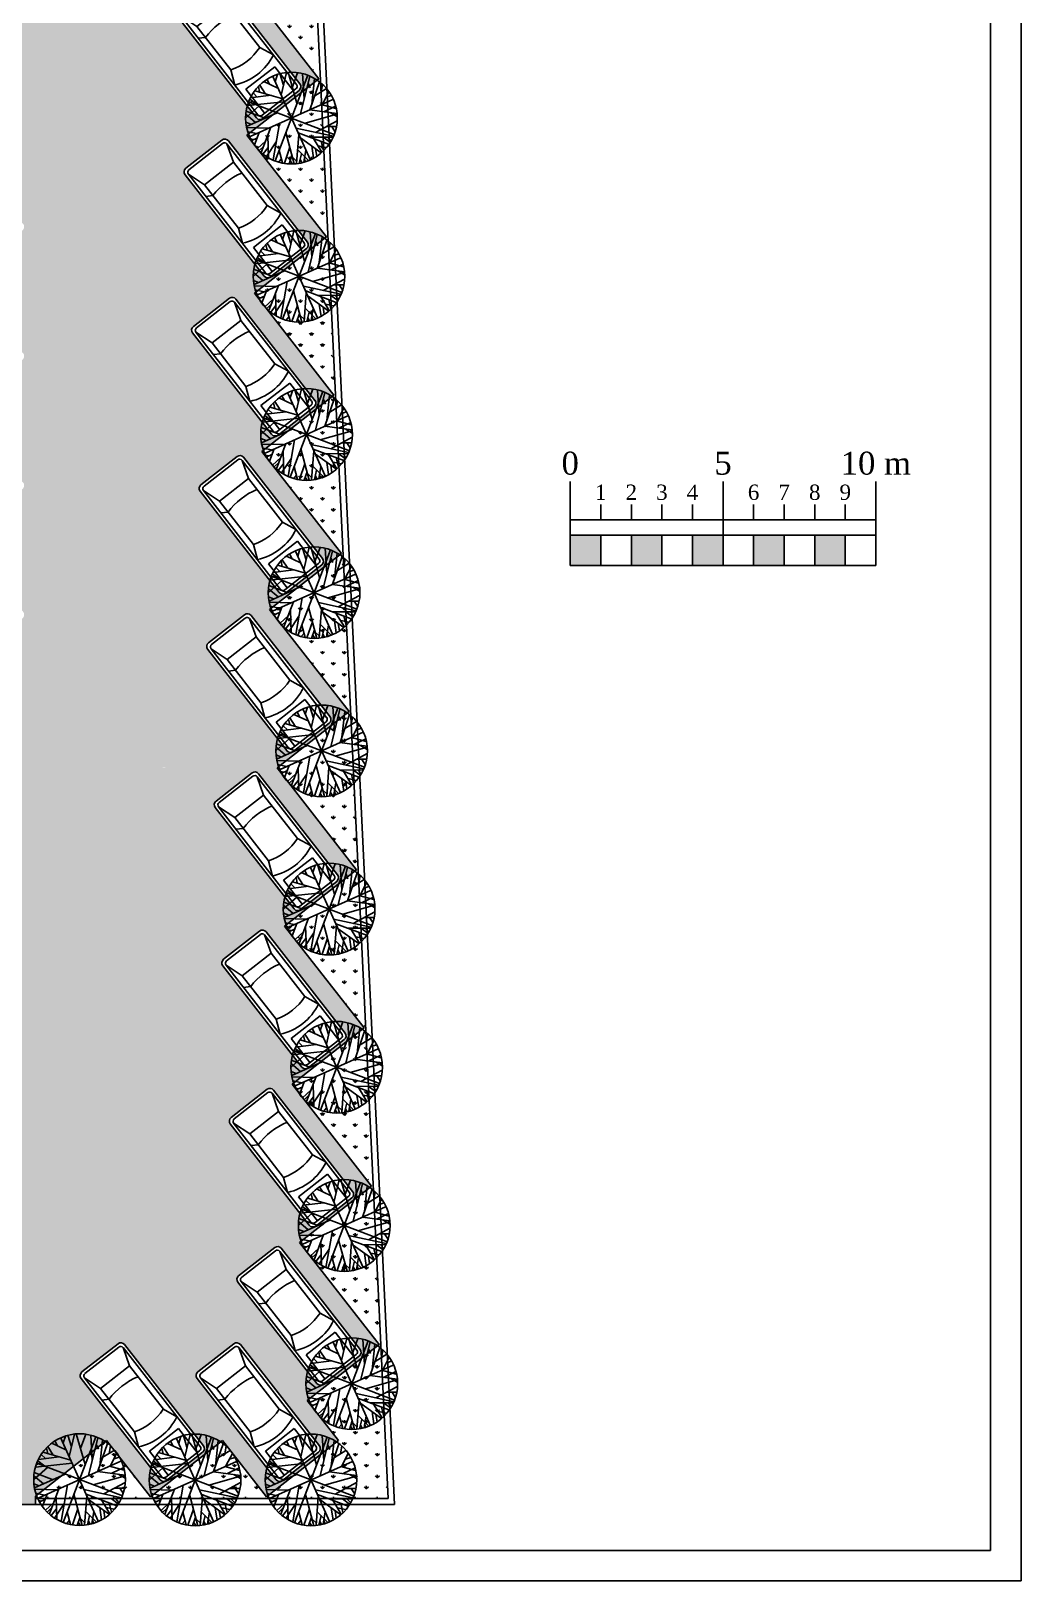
# Model space of a CAD drawing. Header units: millimetres. Extents: x 5728 to 12128, y -948 to 8052.
# Drawn here: x 8889 to 12128, y -948 to 4120 of the extents above; entities that cross this region are included whole.
import ezdxf
from ezdxf.enums import TextEntityAlignment as Align

# ---------------------------------------------------------------- set-up
doc = ezdxf.new("R2010")
doc.units = ezdxf.units.MM
doc.header["$MEASUREMENT"] = 0
for name, color, linetype in [('002 - 0.150', 2, 'Continuous'), ('003 - 0.250 Color', 3, 'Continuous'), ('005 - 0.350 Color', 5, 'Continuous'), ('007 - 0.200', 7, 'Continuous'), ('007 - 1.000', 210, 'Continuous'), ('030 - 0.500 Color', 30, 'Continuous'), ('052 - 0.250 Color', 52, 'Continuous'), ('084 - 0.250 Color', 84, 'Continuous'), ('252 - 0.150 Color', 252, 'Continuous')]:
    doc.layers.add(name, color=color, linetype=linetype)
doc.styles.add('style4', font='romantic.ttf')
pattern_1 = [(90, (0, 0), (-35.921, 35.921), [9.525, -62.317]), (45, (0, 0), (-35.92102, 35.92102), [9.525, -41.275]), (135, (0, 0), (-35.92102, -35.92102), [9.525, -41.275])]
pattern_2 = [(0, (0, 0), (15.36, 15.36), [30, -0.72]), (0, (-15.36, 0.72), (15.36, 15.36), [30, -0.72]), (90, (0, 0), (-15.36, 15.36), [-16.08, 14.64]), (90, (-0.72, 0), (-15.36, 15.36), [-16.08, 14.64])]

# ---------------------------------------------------------------- blocks, each defined once
blk = doc.blocks.new('Carro')
at = {"layer": '052 - 0.250 Color'}
for p, q in [((7967.7, 5100.5), (7861.7, 4994.4)), ((7971.3, 5089.9), (7872.3, 4990.9)), ((8034.9, 5012.1), (7964.2, 5082.8)), ((8275.3, 4800), (7985.4, 5089.9)), ((8285.9, 4803.5), (7988.9, 5100.5)), ((7861.7, 4973.2), (8158.6, 4676.2)), ((7872.3, 4976.7), (8162.2, 4686.8)), ((7879.3, 4998), (7950, 4927.2)), ((8034.9, 5012.1), (7950, 4927.2)), ((8072.5, 5002.8), (8091.5, 4955.5)), ((8218.7, 4828.2), (8091.5, 4955.5)), ((7959.4, 4889.6), (8006.6, 4870.7)), ((8006.6, 4870.7), (8133.9, 4743.4)), ((8186.9, 4860.1), (8209.8, 4865.5)), ((8133.9, 4743.4), (8218.7, 4828.2)), ((8218.7, 4828.2), (8275.3, 4800)), ((8176.3, 4686.8), (8275.3, 4785.8)), ((8179.9, 4676.2), (8285.9, 4782.3)), ((8133.9, 4743.4), (8162.2, 4686.8))]:
    blk.add_line(p, q, dxfattribs=at)
for centre, radius, start, end in [((7978.3, 5089.9), 15, 45, 135), ((7978.3, 5082.8), 10, 45, 135), ((7872.3, 4983.8), 15, 135, 225), ((7879.3, 4983.8), 10, 135, 225), ((8133.9, 4828.2), 185, 109.3779, 160.622), ((8172.8, 4789.4), 185, 116.0753, 153.9246), ((7988.2, 4973.9), 229, 299.8107, 330.1892), ((8268.2, 4792.9), 10, 315, 45), ((8275.3, 4792.9), 15, 315, 45), ((8169.3, 4686.8), 15, 225, 315), ((8169.3, 4693.9), 10, 225, 315)]:
    blk.add_arc(centre, radius, start, end, dxfattribs=at)
blk = doc.blocks.new('Árvore Est')
at = {"layer": '084 - 0.250 Color'}
for p, q in [((7714.2, -1570), (7712.1, -1641)), ((7718.1, -1569.6), (7762.9, -1669.5)), ((7725.2, -1584.4), (7732, -1567.7)), ((7731.4, -1598.9), (7758.1, -1567.4)), ((7745.2, -1630.7), (7768.5, -1568.3)), ((7745.8, -1567.5), (7785.5, -1611.6)), ((7633.2, -1618.2), (7715.4, -1649.5)), ((7639.3, -1610.8), (7652.7, -1625)), ((7645.6, -1605.4), (7670.2, -1632.3)), ((7658.2, -1595.7), (7698.1, -1610.9)), ((7672.5, -1586.7), (7680.2, -1603.5)), ((7675.4, -1592.6), (7677.6, -1583.2)), ((7806.1, -1852.3), (7684.8, -1581.3)), ((7798.9, -1576.7), (7692, -1856.9)), ((7700.9, -1573.9), (7694.8, -1602.4)), ((7786.2, -1572.7), (7799, -1692.3)), ((7789.9, -1603.7), (7807.2, -1580.7)), ((7800.1, -1590.6), (7795.4, -1575.6)), ((7808.8, -1688.8), (7835, -1596.7)), ((7819.8, -1650.1), (7811.3, -1582.2)), ((7814.3, -1605.1), (7827.5, -1591.5)), ((7825.8, -1630.6), (7853.3, -1612.8)), ((7830.8, -1612.6), (7848.8, -1608.6)), ((7605.3, -1663.3), (7885.6, -1770.3)), ((7608.4, -1657), (7728.1, -1677.9)), ((7881, -1656.1), (7609.9, -1777.5)), ((7688.5, -1639.9), (7615.5, -1642.2)), ((7619.8, -1634.8), (7668.2, -1667.1)), ((7628.1, -1624.1), (7648.7, -1640.4)), ((7864.7, -1626.2), (7843.3, -1672.4)), ((7856, -1645.2), (7872.2, -1636.3)), ((7865.2, -1663.2), (7887.8, -1670.6)), ((7595.7, -1708.9), (7623.6, -1718.4)), ((7595.8, -1725.9), (7698.1, -1698.5)), ((7606.2, -1712.3), (7596.2, -1718.8)), ((7597.8, -1693.5), (7649.8, -1711.5)), ((7639.5, -1676.8), (7598.6, -1687.7)), ((7601.6, -1675), (7612.7, -1684)), ((7617.9, -1719.8), (7604.7, -1733.5)), ((7895, -1706), (7794.6, -1734.7)), ((7820.8, -1683.1), (7894.4, -1700.3)), ((7847.4, -1719.8), (7893.6, -1736.9)), ((7852.5, -1690.4), (7890.9, -1678.5)), ((7596.7, -1733.5), (7691.5, -1740.7)), ((7628.6, -1749.9), (7598, -1742.4)), ((7609.9, -1745.8), (7599.9, -1751)), ((7640.8, -1763.6), (7601.4, -1757)), ((7612.5, -1758.8), (7603.1, -1762.5)), ((7641.4, -1737.3), (7606.4, -1772.2)), ((7680.9, -1746.3), (7631.7, -1814.5)), ((7697.4, -1738.7), (7659.8, -1838.5)), ((7712.9, -1731.3), (7686.4, -1854.1)), ((7728.3, -1761.4), (7757.8, -1865.6)), ((7759, -1746.5), (7882.2, -1776.6)), ((7808.1, -1758.6), (7890.7, -1753.2)), ((7844.6, -1778.4), (7859.3, -1772)), ((7654.1, -1783.1), (7614.1, -1789)), ((7644.9, -1796), (7621, -1799.5)), ((7678.9, -1788.4), (7633.6, -1815.8)), ((7669.1, -1814.2), (7638.6, -1821.3)), ((7654.6, -1803.9), (7648.9, -1830.1)), ((7683.2, -1820.3), (7666.4, -1843.4)), ((7682.5, -1778.9), (7683.3, -1852.3)), ((7698.6, -1795.9), (7736.5, -1865.9)), ((7772.3, -1776.9), (7760.3, -1865.3)), ((7766.3, -1822.4), (7784.8, -1861.4)), ((7770.8, -1778), (7778.2, -1784.5)), ((7772.7, -1777.1), (7864, -1808.3)), ((7789.6, -1814.3), (7776.4, -1862.5)), ((7790.6, -1783.3), (7874.3, -1792.3)), ((7791.1, -1817.9), (7831.6, -1838.8)), ((7818.4, -1793.3), (7842, -1831.3)), ((7831.2, -1813.9), (7855.5, -1818.3)), ((7683.6, -1834.3), (7671.1, -1845.8)), ((7717.7, -1848.5), (7701.4, -1859.2)), ((7717.8, -1831), (7717.8, -1863)), ((7763.4, -1843.6), (7750.2, -1865.7)), ((7813.3, -1830), (7819.2, -1846.8))]:
    blk.add_line(p, q, dxfattribs=at)
blk.add_circle((7745.4, -1716.8), 150, dxfattribs=at)

msp = doc.modelspace()

# ---------------------------------------------------------------- hatches: boundary and pattern name
at = {"layer": '003 - 0.250 Color', "ltscale": 2.5}
h = msp.add_hatch(dxfattribs=at)
h.set_pattern_fill('GRASS', color=256, scale=2, style=0)
h.set_pattern_definition(pattern_1)
h.paths.add_polyline_path([(9786.58, 4998.71), (9781.58, 4998.71), (9545.96, 4814.77), (9806.24, 4481.43), (9570.63, 4297.49), (9711.71, 4116.81), (9829.33, 4102.35)])
h = msp.add_hatch(dxfattribs=at)
h.set_pattern_fill('GRASS', color=256, scale=2, style=0)
h.set_pattern_definition(pattern_1)
h.paths.add_polyline_path([(9829.33, 4102.35), (9711.71, 4116.81), (9830.91, 3964.15), (9595.29, 3780.22), (9855.58, 3446.88), (9619.96, 3262.94), (9880.24, 2929.6), (9644.62, 2745.67), (9644.87, 2745.35), (9894.03, 2745.35)])
h = msp.add_hatch(dxfattribs=at)
h.set_pattern_fill('GRASS', color=256, scale=2, style=0)
h.set_pattern_definition(pattern_1)
h.paths.add_polyline_path([(9894.03, 2745.35), (9644.87, 2745.35), (9904.91, 2412.33), (9669.29, 2228.39), (9929.57, 1895.05), (9697.02, 1713.51), (9943.23, 1713.64)])
h = msp.add_hatch(dxfattribs=at)
h.set_pattern_fill('GRASS', color=256, scale=2, style=0)
h.set_pattern_definition(pattern_1)
h.paths.add_polyline_path([(9943.23, 1713.64), (9697.02, 1713.51), (9693.96, 1711.11), (9954.24, 1377.78), (9718.62, 1193.84), (9978.9, 860.5), (9761.5, 690.78), (9992, 690.78)])
h = msp.add_hatch(dxfattribs=at)
h.set_pattern_fill('GRASS', color=256, scale=2, style=0)
h.set_pattern_definition(pattern_1)
h.paths.add_polyline_path([(9136.27, -488.79), (8903.23, -670.71), (8903.23, -677.72), (10057.26, -677.72), (9992, 690.78), (9761.5, 690.78), (9743.29, 676.56), (10003.57, 343.23), (9767.95, 159.29), (10028.23, -174.05), (9792.62, -357.99), (9894.75, -488.79), (9659.13, -672.72), (9515.51, -488.79), (9279.89, -672.72)])
at = {"layer": '007 - 0.200', "ltscale": 2.5}
h = msp.add_hatch(color=256, dxfattribs=at)
h.paths.add_polyline_path([(10653.23, 2472.28), (10653.23, 2372.28), (10753.23, 2372.28), (10753.23, 2472.28)])
h.paths.add_polyline_path([(10953.23, 2472.28), (10853.23, 2472.28), (10853.23, 2372.28), (10953.23, 2372.28)])
h.paths.add_polyline_path([(11053.23, 2372.28), (11153.23, 2372.28), (11153.23, 2472.28), (11053.23, 2472.28)])
h.paths.add_polyline_path([(11253.23, 2372.28), (11353.23, 2372.28), (11353.23, 2472.28), (11253.23, 2472.28)])
h.paths.add_polyline_path([(11453.23, 2372.28), (11553.23, 2372.28), (11553.23, 2472.28), (11453.23, 2472.28)])
at = {"layer": '252 - 0.150 Color', "ltscale": 2.5}
h = msp.add_hatch(dxfattribs=at)
h.set_pattern_fill('AR-B816C', color=256, scale=0.075591, style=0)
h.set_pattern_definition(pattern_2)
h.paths.add_polyline_path([(8934.25, 5721.74, 0.570851), (8442.66, 4868.65), (8571.16, 5091.65), (8506.18, 5129.1, -0.4142136), (8500.67, 5149.59), (8710.37, 5513.49, -0.4142136), (8730.86, 5519), (8795.84, 5481.55)])
h.paths.add_polyline_path([(9033.57, 5714.11, 0.0436458), (8934.25, 5721.74), (8795.84, 5481.55), (8860.82, 5444.11, -0.4142136), (8866.33, 5423.62), (8656.63, 5059.71, -0.4142136), (8636.15, 5054.21), (8571.16, 5091.65), (8442.66, 4868.65), (9018.97, 5247.15), (9405.4, 4752.08), (9464.52, 4798.23, -0.4142136), (9485.57, 4795.63), (9744.02, 4464.57, -0.4142136), (9741.43, 4443.52), (9682.28, 4397.34), (9688.44, 4389.46), (9806.24, 4481.43), (9545.96, 4814.77), (9663.77, 4906.74), (9657.62, 4914.62), (9598.53, 4868.49, -0.4142136), (9577.47, 4871.08), (9319.02, 5202.14, -0.4142136), (9321.61, 5223.2), (9380.73, 5269.35)])
h.paths.add_polyline_path([(9361.74, 5536.39, 0.1677885), (9033.57, 5714.11), (9380.73, 5269.35), (9439.85, 5315.5, -0.4142136), (9460.9, 5312.91), (9719.36, 4981.85, -0.4142136), (9716.76, 4960.79), (9657.62, 4914.62), (9663.77, 4906.74), (9781.58, 4998.71)], flags=17)
h.paths.add_polyline_path([(9018.97, 5247.15), (8442.66, 4868.65, 0.0568906), (8518.89, 4763.74), (9043.63, 4729.87), (9430.06, 4234.8), (9489.18, 4280.95, -0.4142136), (9510.24, 4278.36), (9768.69, 3947.29, -0.4142136), (9766.09, 3926.24), (9706.95, 3880.07), (9713.1, 3872.19), (9830.91, 3964.15), (9570.63, 4297.49), (9688.44, 4389.46), (9682.28, 4397.34), (9623.19, 4351.21, -0.4142136), (9602.14, 4353.81), (9343.69, 4684.87, -0.4142136), (9346.28, 4705.92), (9405.4, 4752.08)])
h = msp.add_hatch(dxfattribs=at)
h.set_pattern_fill('AR-B816C', color=256, scale=0.075591, style=0)
h.set_pattern_definition(pattern_2)
h.paths.add_polyline_path([(9368.35, 4167.59, -0.4142136), (9370.94, 4188.65), (9430.06, 4234.8), (9043.63, 4729.87), (9068.3, 4212.6), (9454.73, 3717.52), (9513.85, 3763.68, -0.4142136), (9534.9, 3761.08), (9793.35, 3430.02, -0.4142136), (9790.76, 3408.97), (9731.61, 3362.79), (9737.77, 3354.91), (9855.58, 3446.88), (9595.29, 3780.22), (9713.1, 3872.19), (9706.95, 3880.07), (9647.86, 3833.94, -0.4142136), (9626.8, 3836.53)])
h.paths.add_polyline_path([(8698.38, 4292.7), (8685.42, 4279.73, -0.4142136), (8664.2, 4279.73), (8367.22, 4576.72, -0.4142136), (8367.22, 4597.93), (8419.4, 4650.12), (8413.2, 4658.06), (8307.53, 4552.39), (8518.89, 4340.98), (8413.21, 4235.29), (8419.41, 4227.35), (8473.29, 4281.23, -0.4142136), (8494.5, 4281.23), (8791.49, 3984.25, -0.4142136), (8791.49, 3963.03), (8698.39, 3869.94), (8754.92, 3797.51), (9092.97, 3695.32), (9082.67, 3800.37)])
h.paths.add_polyline_path([(9068.3, 4212.6), (9043.63, 4729.87), (8518.89, 4763.74), (8413.2, 4658.06), (8419.4, 4650.12), (8473.28, 4704, -0.4142136), (8494.5, 4704), (8791.48, 4407.01, -0.4142136), (8791.48, 4385.8), (8698.38, 4292.7), (9082.67, 3800.37)])
h = msp.add_hatch(dxfattribs=at)
h.set_pattern_fill('AR-B816C', color=256, scale=0.075591, style=0)
h.set_pattern_definition(pattern_2)
h.paths.add_polyline_path([(9393.02, 3650.32, -0.4142136), (9395.61, 3671.37), (9454.73, 3717.52), (9068.3, 4212.6), (9082.67, 3800.37), (9092.97, 3695.32), (9479.39, 3200.25), (9538.51, 3246.4, -0.4142136), (9559.57, 3243.81), (9818.02, 2912.74, -0.4142136), (9815.42, 2891.69), (9756.28, 2845.52), (9762.43, 2837.63), (9880.24, 2929.6), (9619.96, 3262.94), (9737.77, 3354.91), (9731.61, 3362.79), (9672.52, 3316.66, -0.4142136), (9651.47, 3319.25)])
h.paths.add_polyline_path([(8367.22, 4153.95, -0.4142136), (8367.22, 4175.17), (8419.41, 4227.35), (8413.21, 4235.29), (8307.53, 4129.62), (8589.6, 3847.49), (8754.92, 3797.51), (8698.39, 3869.94), (8685.42, 3856.97, -0.4142136), (8664.21, 3856.97)])
h = msp.add_hatch(dxfattribs=at)
h.set_pattern_fill('AR-B816C', color=256, scale=0.075591, style=0)
h.set_pattern_definition(pattern_2)
h.paths.add_polyline_path([(8437.93, 3237.7, -0.4142136), (8437.93, 3258.91), (8490.11, 3311.1), (8483.91, 3319.04), (8378.23, 3213.36), (8589.6, 3001.95), (8835.13, 2869.08), (8769.09, 2953.68), (8756.13, 2940.71, -0.4142136), (8734.91, 2940.71)], flags=17)
h.paths.add_polyline_path([(8756.13, 3363.48, -0.4142136), (8734.91, 3363.48), (8437.93, 3660.47, -0.4142136), (8437.93, 3681.68), (8490.11, 3733.87), (8483.91, 3741.81), (8378.23, 3636.13), (8589.6, 3424.72), (8483.91, 3319.04), (8490.11, 3311.1), (8543.99, 3364.98, -0.4142136), (8565.21, 3364.98), (8862.19, 3067.99, -0.4142136), (8862.19, 3046.78), (8769.09, 2953.68), (8835.13, 2869.08), (9063.78, 2745.35), (9644.22, 2745.35), (9762.43, 2837.63), (9756.28, 2845.52), (9697.19, 2799.39, -0.4142136), (9676.13, 2801.98), (9417.68, 3133.04, -0.4142136), (9420.28, 3154.1), (9479.39, 3200.25), (9092.97, 3695.32), (8589.6, 3847.49), (8483.91, 3741.81), (8490.11, 3733.87), (8543.99, 3787.75, -0.4142136), (8565.21, 3787.75), (8862.19, 3490.76, -0.4142136), (8862.19, 3469.55)])
h = msp.add_hatch(dxfattribs=at)
h.set_pattern_fill('AR-B816C', color=256, scale=0.075591, style=0)
h.set_pattern_definition(pattern_2)
h.paths.add_polyline_path([(8769.09, 2108.14), (8756.13, 2095.18, -0.4142136), (8734.91, 2095.18), (8437.93, 2392.16, -0.4142136), (8437.93, 2413.37), (8490.11, 2465.56), (8483.91, 2473.5), (8378.23, 2367.82), (8526.85, 2219.17), (8549, 2206.39), (8547, 2202.92), (8537.77, 2208.25), (8543.23, 2202.79), (8543.23, 1816.06), (8646.37, 1712.93), (9077.4, 1713.17)])
h.paths.add_polyline_path([(9153.38, 2038.58), (8769.09, 2530.91), (8756.13, 2517.95, -0.4142136), (8734.91, 2517.95), (8437.93, 2814.93, -0.4142136), (8437.93, 2836.14), (8490.11, 2888.33), (8483.91, 2896.27), (8378.23, 2790.59), (8589.6, 2579.18), (8483.91, 2473.5), (8490.11, 2465.56), (8543.99, 2519.44, -0.4142136), (8565.21, 2519.44), (8862.19, 2222.46, -0.4142136), (8862.19, 2201.24), (8769.09, 2108.14), (8948.32, 1878.53)])
h.paths.add_polyline_path([(8835.13, 2869.08), (8589.6, 3001.95), (8483.91, 2896.27), (8490.11, 2888.33), (8543.99, 2942.21, -0.4142136), (8565.21, 2942.21), (8862.19, 2645.22, -0.4142136), (8862.19, 2624.01), (8769.09, 2530.91), (9153.38, 2038.58), (9153.38, 2461.35)])
h.paths.add_polyline_path([(9063.78, 2745.35), (8835.13, 2869.08), (9153.38, 2461.35), (9142.3, 2660.77)], flags=17)
h.paths.add_polyline_path([(9504.06, 2682.97), (9455.37, 2745.35), (9063.78, 2745.35), (9142.3, 2660.77), (9528.73, 2165.7), (9587.84, 2211.85, -0.4142136), (9608.9, 2209.26), (9867.35, 1878.19, -0.4142136), (9864.76, 1857.14), (9805.61, 1810.97), (9811.76, 1803.08), (9929.57, 1895.05), (9669.29, 2228.39), (9787.1, 2320.36), (9780.95, 2328.24), (9721.85, 2282.11, -0.4142136), (9700.8, 2284.7), (9442.35, 2615.77, -0.4142136), (9444.94, 2636.82)])
h.paths.add_polyline_path([(9644.87, 2745.35), (9455.37, 2745.35), (9504.06, 2682.97), (9563.18, 2729.13, -0.4142136), (9584.23, 2726.53), (9842.68, 2395.47, -0.4142136), (9840.09, 2374.41), (9780.95, 2328.24), (9787.1, 2320.36), (9904.91, 2412.33)], flags=17)
h.paths.add_polyline_path([(9528.73, 2165.7), (9142.3, 2660.77), (9153.38, 2461.35), (9153.38, 2038.58), (8948.32, 1878.53), (9077.4, 1713.17), (9697.02, 1713.51), (9811.76, 1803.08), (9805.61, 1810.97), (9746.52, 1764.84, -0.4142136), (9725.46, 1767.43), (9467.01, 2098.49, -0.4142136), (9469.61, 2119.55)])
h = msp.add_hatch(dxfattribs=at)
h.set_pattern_fill('AR-B816C', color=256, scale=0.075591, style=0)
h.set_pattern_definition(pattern_2)
h.paths.add_polyline_path([(9123.74, 1713.19), (8646.37, 1712.93), (8728.23, 1631.06), (8728.23, 1571.06), (8728.23, 1371.06), (8728.23, 1302.28), (8728.23, 690.78), (9761.5, 690.78), (9861.09, 768.53), (9854.94, 776.42), (9795.85, 730.28, -0.4142136), (9774.8, 732.88), (9516.34, 1063.94, -0.4142136), (9518.94, 1085), (9578.06, 1131.15)])
h.paths.add_polyline_path([(9491.68, 1581.22, -0.4142136), (9494.27, 1602.27), (9553.39, 1648.42), (9502.67, 1713.4), (9123.74, 1713.19), (9578.06, 1131.15), (9637.17, 1177.3, -0.4142136), (9658.23, 1174.71), (9916.68, 843.64, -0.4142136), (9914.09, 822.59), (9854.94, 776.42), (9861.09, 768.53), (9978.9, 860.5), (9718.62, 1193.84), (9836.43, 1285.81), (9830.28, 1293.69), (9771.18, 1247.56, -0.4142136), (9750.13, 1250.15)])
h.paths.add_polyline_path([(9693.96, 1711.11), (9697.02, 1713.51), (9502.67, 1713.4), (9553.39, 1648.42), (9612.51, 1694.58, -0.4142136), (9633.56, 1691.98), (9892.01, 1360.92, -0.4142136), (9889.42, 1339.86), (9830.28, 1293.69), (9836.43, 1285.81), (9954.24, 1377.78)])
h = msp.add_hatch(dxfattribs=at)
h.set_pattern_fill('AR-B816C', color=256, scale=0.075591, style=0)
h.set_pattern_definition(pattern_2)
h.paths.add_polyline_path([(8728.23, 276.93), (8728.23, 127.28), (9136.27, -488.79), (9279.89, -672.72), (9397.7, -580.75), (9391.55, -572.87), (9332.46, -619, -0.4142136), (9311.4, -616.41), (9052.95, -285.35, -0.4142136), (9055.54, -264.29), (9114.66, -218.14)])
h.paths.add_polyline_path([(8784.44, 690.78), (8728.23, 690.78), (8728.23, 276.93), (9114.66, -218.14), (9173.78, -171.99, -0.4142136), (9194.83, -174.58), (9453.29, -505.64, -0.4142136), (9450.69, -526.7), (9391.55, -572.87), (9397.7, -580.75), (9515.51, -488.79), (9659.13, -672.72), (9776.94, -580.75), (9770.79, -572.87), (9711.7, -619, -0.4142136), (9690.64, -616.41), (9432.19, -285.35, -0.4142136), (9434.79, -264.29), (9493.9, -218.14)])
h.paths.add_polyline_path([(9163.59, 690.78), (8784.44, 690.78), (9493.9, -218.14), (9553.02, -171.99, -0.4142136), (9574.08, -174.58), (9832.53, -505.64, -0.4142136), (9829.93, -526.7), (9770.79, -572.87), (9776.94, -580.75), (9894.75, -488.79), (9792.62, -357.99), (9910.43, -266.02), (9904.27, -258.13), (9845.18, -304.27, -0.4142136), (9824.13, -301.67), (9565.68, 29.39, -0.4142136), (9568.27, 50.45), (9627.39, 96.6)])
h.paths.add_polyline_path([(9541.01, 546.67, -0.4142136), (9543.6, 567.72), (9602.72, 613.87), (9542.69, 690.78), (9163.59, 690.78), (9627.39, 96.6), (9686.51, 142.75, -0.4142136), (9707.56, 140.16), (9966.01, -190.91, -0.4142136), (9963.42, -211.96), (9904.27, -258.13), (9910.43, -266.02), (10028.23, -174.05), (9767.95, 159.29), (9885.76, 251.26), (9879.61, 259.14), (9820.52, 213.01, -0.4142136), (9799.46, 215.6)])
h.paths.add_polyline_path([(9682.89, 657.43), (9941.35, 326.37, -0.4142136), (9938.75, 305.31), (9879.61, 259.14), (9885.76, 251.26), (10003.57, 343.23), (9743.29, 676.56), (9761.5, 690.78), (9542.69, 690.78), (9602.72, 613.87), (9661.84, 660.02, -0.4142136)])
h = msp.add_hatch(dxfattribs=at)
h.set_pattern_fill('AR-B816C', color=256, scale=0.075591, style=0)
h.set_pattern_definition(pattern_2)
h.paths.add_polyline_path([(8728.23, 127.28), (8636.68, 127.28), (8561.59, 127.28), (8291.86, -218.18), (8350.98, -264.33, -0.4142136), (8353.57, -285.39), (8095.12, -616.45, -0.4142136), (8074.06, -619.04), (8014.92, -572.87), (8008.77, -580.75), (8126.57, -672.72), (8270.2, -488.79), (8503.23, -670.71), (8503.23, -677.72), (8503.23, -697.72), (8903.23, -697.72), (8903.23, -677.72), (8903.23, -670.71), (9136.27, -488.79)])

# ---------------------------------------------------------------- linework, layer by layer
at = {"layer": '002 - 0.150'}
for p, q in [((12128.23, 8052.28), (12128.23, -947.72)), ((12128.23, -947.72), (5978.23, -947.72))]:
    msp.add_line(p, q, dxfattribs=at)
at = {"layer": '007 - 0.200', "ltscale": 2.5}
for p, q in [((10653.23, 2522.28), (10653.23, 2647.28)), ((11153.23, 2522.28), (11153.23, 2647.28)), ((11653.23, 2522.28), (11653.23, 2647.28)), ((10753.23, 2522.28), (10753.23, 2572.28)), ((10853.23, 2522.28), (10853.23, 2572.28)), ((10953.23, 2522.28), (10953.23, 2572.28)), ((11053.23, 2522.28), (11053.23, 2572.28)), ((11253.23, 2522.28), (11253.23, 2572.28)), ((11353.23, 2522.28), (11353.23, 2572.28)), ((11453.23, 2522.28), (11453.23, 2572.28)), ((11553.23, 2522.28), (11553.23, 2572.28)), ((10653.23, 2522.28), (11153.23, 2522.28)), ((10653.23, 2472.28), (10653.23, 2522.28)), ((11153.23, 2522.28), (11653.23, 2522.28)), ((11153.23, 2472.28), (11153.23, 2522.28)), ((11653.23, 2472.28), (11653.23, 2522.28)), ((10653.23, 2472.28), (11153.23, 2472.28)), ((10653.23, 2372.28), (10653.23, 2472.28)), ((10753.23, 2372.28), (10753.23, 2472.28)), ((10853.23, 2372.28), (10853.23, 2472.28)), ((10953.23, 2372.28), (10953.23, 2472.28)), ((11053.23, 2372.28), (11053.23, 2472.28)), ((11153.23, 2472.28), (11653.23, 2472.28)), ((11153.23, 2372.28), (11153.23, 2472.28)), ((11253.23, 2372.28), (11253.23, 2472.28)), ((11353.23, 2372.28), (11353.23, 2472.28)), ((11453.23, 2372.28), (11453.23, 2472.28)), ((11553.23, 2372.28), (11553.23, 2472.28)), ((11653.23, 2372.28), (11653.23, 2472.28)), ((10653.23, 2372.28), (11153.23, 2372.28)), ((11153.23, 2372.28), (11653.23, 2372.28))]:
    msp.add_line(p, q, dxfattribs=at)
at = {"layer": '007 - 1.000', "ltscale": 2.5}
for p, q in [((10078.23, -697.72), (9670.05, 7862.55)), ((10057.26, -677.72), (9651.52, 7831.2)), ((8503.23, -697.72), (8903.23, -697.72)), ((8903.23, -677.72), (8903.23, -670.71)), ((10057.26, -677.72), (8903.23, -677.72)), ((8903.23, -677.72), (8903.23, -697.72)), ((10078.23, -697.72), (8903.23, -697.72))]:
    msp.add_line(p, q, dxfattribs=at)
at = {"layer": '007 - 1.000'}
msp.add_lwpolyline([(5978.23, 7952.28), (12028.23, 7952.28), (12028.23, -847.72), (5978.23, -847.72)], close=True, dxfattribs=at)
at = {"layer": '030 - 0.500 Color', "ltscale": 2.5}
for p, q in [((9570.63, 4297.49), (9830.91, 3964.15)), ((9830.91, 3964.15), (9595.29, 3780.22)), ((9595.29, 3780.22), (9855.58, 3446.88)), ((9855.58, 3446.88), (9619.96, 3262.94)), ((9619.96, 3262.94), (9880.24, 2929.6)), ((9880.24, 2929.6), (9644.62, 2745.67)), ((9644.62, 2745.67), (9904.91, 2412.33)), ((9904.91, 2412.33), (9669.29, 2228.39)), ((9669.29, 2228.39), (9929.57, 1895.05)), ((9929.57, 1895.05), (9693.96, 1711.11)), ((9693.96, 1711.11), (9954.24, 1377.78)), ((9954.24, 1377.78), (9718.62, 1193.84)), ((9718.62, 1193.84), (9978.9, 860.5)), ((9978.9, 860.5), (9743.29, 676.56)), ((9743.29, 676.56), (10003.57, 343.23)), ((10003.57, 343.23), (9767.95, 159.29)), ((9767.95, 159.29), (10028.23, -174.05)), ((10028.23, -174.05), (9792.62, -357.99)), ((9792.62, -357.99), (9894.75, -488.79)), ((9136.27, -488.79), (8903.23, -670.71)), ((9136.27, -488.79), (9279.89, -672.72)), ((9515.51, -488.79), (9279.89, -672.72)), ((9515.51, -488.79), (9659.13, -672.72)), ((9894.75, -488.79), (9659.13, -672.72))]:
    msp.add_line(p, q, dxfattribs=at)

# ---------------------------------------------------------------- block references
at = {"layer": '005 - 0.350 Color', "rotation": 172.9781}
for p in [(18179.35, 7922.12), (18204.01, 7404.84), (18228.68, 6887.57), (18253.34, 6370.29), (18278.01, 5853.02), (18302.67, 5335.74), (18327.34, 4818.47), (18352.01, 4301.19), (18376.67, 3783.92), (17863.95, 3469.18), (18243.19, 3469.18)]:
    msp.add_blockref('Carro', p, dxfattribs=at)
at = {"layer": '084 - 0.250 Color', "rotation": 90}
for p in [(8024.38, -3909.74), (8049.05, -4427.02), (8073.71, -4944.29), (8098.38, -5461.57), (8123.04, -5978.84), (8147.71, -6496.12), (8172.37, -7013.39), (8197.04, -7530.67), (8221.71, -8047.94), (7331.03, -8361.67), (7708.98, -8362.68), (8088.22, -8362.68)]:
    msp.add_blockref('Árvore Est', p, dxfattribs=at)

# ---------------------------------------------------------------- texts
at = {"layer": '007 - 0.200', "ltscale": 2.5, "style": 'style4'}
for s, height, p in [('0', 75, (10653.23, 2647.28)), ('5', 75, (11153.23, 2647.28)), ('10 m', 75, (11653.23, 2647.28)), ('1', 50, (10753.23, 2572.28)), ('2', 50, (10853.23, 2572.28)), ('3', 50, (10953.23, 2572.28)), ('4', 50, (11053.23, 2572.28)), ('6', 50, (11253.23, 2572.28)), ('7', 50, (11353.23, 2572.28)), ('8', 50, (11453.23, 2572.28)), ('9', 50, (11553.23, 2572.28))]:
    msp.add_text(s, height=height, dxfattribs=at).set_placement(p, align=Align.BOTTOM_CENTER)

doc.saveas('drawing.dxf')
